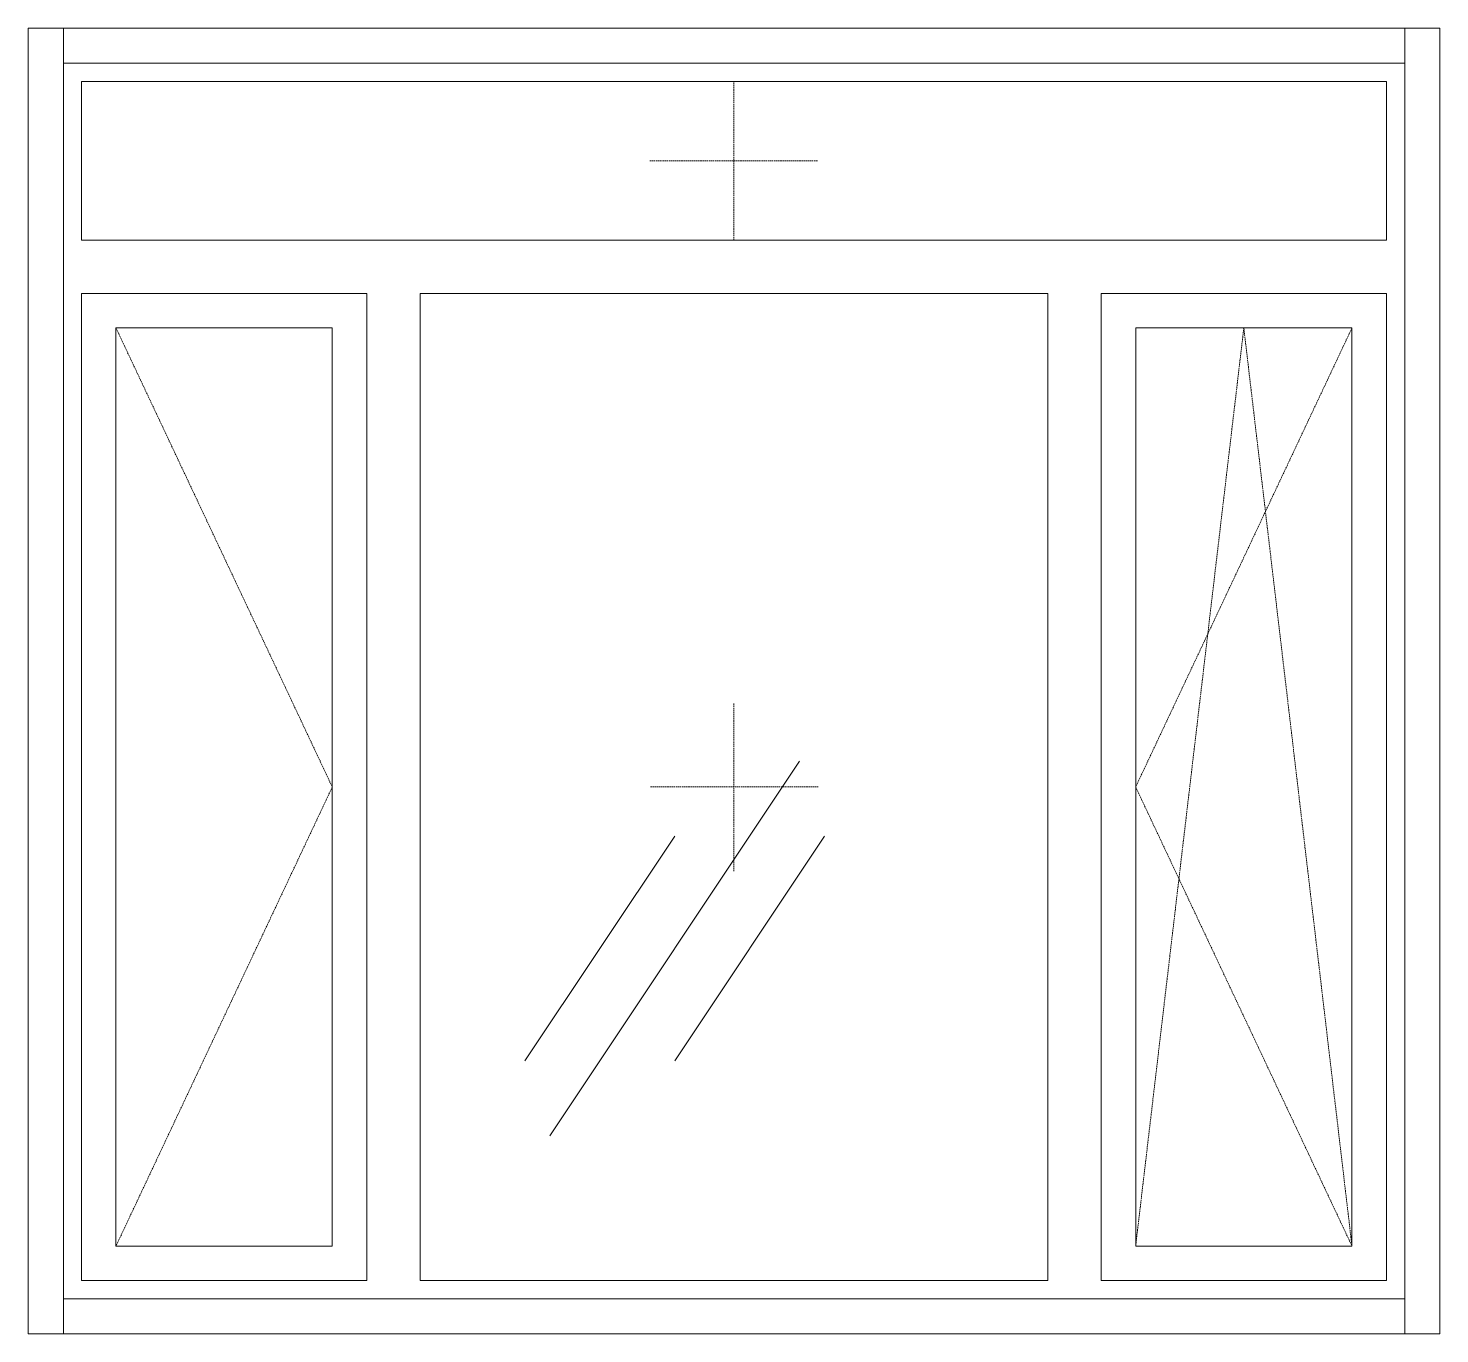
# Model space of a CAD drawing. Header units: millimetres. Extents: x -515342 to 330399, y -224905 to 507333.
# Drawn here: x 147544 to 149554, y 12878 to 14738 of the extents above; entities that cross this region are included whole.
import ezdxf

# ---------------------------------------------------------------- set-up
doc = ezdxf.new("R2010")
doc.units = ezdxf.units.MM
doc.linetypes.add('ASVP_Штриховая_ш2 п1', pattern=[3, 2, -1])
doc.layers.get('0').update_dxf_attribs({"lineweight": 0})
for name, color, linetype, lineweight in [('Витраж', 7, 'Continuous', 0), ('Окна', 7, 'Continuous', 0), ('Окна открывание', 7, 'Continuous', 0)]:
    doc.layers.add(name, color=color, linetype=linetype, lineweight=lineweight)
pattern_1 = [(236.31, (1066.07, 1244.6), (-1777.996, -3556.002), [641.07, -5769.6]), (236.31, (1101.63, 1137.9), (-1777.996, -3556.002), [384.64, -6026.03]), (236.31, (888.27, 1137.9), (-1777.996, -3556.002), [384.64, -6026.03])]

# ---------------------------------------------------------------- blocks, each defined once
blk = doc.blocks.new('Окно_ПВХ_3Створки_1Фрамуга-верх - АР_Окно_ОП_1820_h_х1970_3ст2фр-в-V72-О_АР_Эскиз_Фасад 12-1 копия 1')
at = {"layer": 'Окна'}
h = blk.add_hatch(dxfattribs=at)
h.set_pattern_fill('FP_1', color=256, style=0, pattern_type=2)
h.set_pattern_definition(pattern_1)
h.paths.add_polyline_path([(-34786.5, 10935), (-34786.5, 12243), (-35094.5, 12243), (-35094.5, 10935), (-34805.4, 10935)])
at = {"layer": 'Окна открывание'}
h = blk.add_hatch(dxfattribs=at)
h.set_pattern_fill('FP_1', color=256, style=0, pattern_type=2)
h.set_pattern_definition(pattern_1)
h.paths.add_polyline_path([(-33767.5, 10886), (-33767.5, 12292), (-34661.5, 12292), (-34661.5, 10886), (-33905.9, 10886)])
at = {"layer": 'Окна'}
for p, q in [((-33285.5, 12594), (-35143.5, 12594)), ((-35143.5, 12594), (-35143.5, 12368)), ((-33285.5, 12368), (-33285.5, 12594)), ((-33285.5, 12368), (-35143.5, 12368)), ((-34737.5, 12292), (-35143.5, 12292)), ((-35143.5, 12292), (-35143.5, 10886)), ((-34737.5, 10886), (-34737.5, 12292)), ((-33767.5, 12292), (-34661.5, 12292)), ((-34661.5, 10886), (-34661.5, 12292)), ((-33767.5, 10886), (-33767.5, 12292)), ((-33285.5, 12292), (-33691.5, 12292)), ((-33691.5, 10886), (-33691.5, 12292)), ((-33285.5, 10886), (-33285.5, 12292)), ((-35094.5, 12243), (-35094.5, 10935)), ((-34786.5, 12243), (-35094.5, 12243)), ((-34786.5, 12243), (-34786.5, 10935)), ((-33642.5, 12243), (-33642.5, 10935)), ((-33334.5, 12243), (-33642.5, 12243)), ((-33334.5, 12243), (-33334.5, 10935)), ((-35094.5, 10935), (-34786.5, 10935)), ((-33642.5, 10935), (-33334.5, 10935)), ((-35143.5, 10886), (-34737.5, 10886)), ((-34661.5, 10886), (-33767.5, 10886)), ((-33691.5, 10886), (-33285.5, 10886))]:
    blk.add_line(p, q, dxfattribs=at)
at = {"layer": 'Окна открывание', "linetype": 'ASVP_Штриховая_ш2 п1'}
for p, q in [((-34214.5, 12368), (-34214.5, 12594)), ((-34334.5, 12481), (-34094.5, 12481)), ((-35094.5, 12243), (-34786.5, 11589)), ((-33488.5, 12243), (-33642.5, 10935)), ((-33334.5, 12243), (-33642.5, 11589)), ((-33334.5, 10935), (-33488.5, 12243)), ((-34214.5, 11469), (-34214.5, 11709)), ((-34786.5, 11589), (-35094.5, 10935)), ((-34094.5, 11589), (-34334.5, 11589)), ((-33642.5, 11589), (-33334.5, 10935))]:
    blk.add_line(p, q, dxfattribs=at)
blk = doc.blocks.new('Прямоугольный импост - АР_Откос_Металлический_50х330 Белый Правый-9899493-О_АР_Эскиз_Фасад 12-1 копия 1')
at = {"layer": 'Витраж'}
for p, q in [((-9974.1, 2570), (-9974.1, 2620)), ((-9974.1, 2620), (-8064.1, 2620)), ((-8064.1, 2620), (-8064.1, 2570)), ((-9974.1, 2570), (-8064.1, 2570))]:
    blk.add_line(p, q, dxfattribs=at)
blk = doc.blocks.new('Прямоугольный импост - АР_Откос_Металлический_50х330 Белый Левый-9898761-О_АР_Эскиз_Фасад 12-1 копия 1')
at = {"layer": 'Витраж'}
for p, q in [((-9974.1, 760), (-9974.1, 810)), ((-8064.1, 810), (-9974.1, 810)), ((-8064.1, 810), (-8064.1, 760)), ((-8064.1, 760), (-9974.1, 760))]:
    blk.add_line(p, q, dxfattribs=at)
blk = doc.blocks.new('Прямоугольный импост - АР_Откос_Металлический_50х330 Белый Правый-9899492-О_АР_Эскиз_Фасад 12-1 копия 1')
at = {"layer": 'Витраж'}
for p, q in [((-8064.1, 2620), (-8014.1, 2620)), ((-8064.1, 2620), (-8064.1, 760)), ((-8014.1, 2620), (-8014.1, 760)), ((-8014.1, 760), (-8064.1, 760))]:
    blk.add_line(p, q, dxfattribs=at)
blk = doc.blocks.new('Прямоугольный импост - АР_Откос_Металлический_50х330 Белый Левый-V99-О_АР_Эскиз_Фасад 12-1 копия 1')
at = {"layer": 'Витраж'}
for p, q in [((-10024.1, 2620), (-9974.1, 2620)), ((-10024.1, 760), (-10024.1, 2620)), ((-9974.1, 760), (-9974.1, 2620)), ((-9974.1, 760), (-10024.1, 760))]:
    blk.add_line(p, q, dxfattribs=at)
blk = doc.blocks.new('СД_Люблино_Фасады_rvt-1-О_АР_Эскиз_Фасад 12-1 копия 1')
at = {"layer": 'Витраж', "lineweight": 9}
for name in ['Прямоугольный импост - АР_Откос_Металлический_50х330 Белый Левый-V99-О_АР_Эскиз_Фасад 12-1 копия 1', 'Прямоугольный импост - АР_Откос_Металлический_50х330 Белый Правый-9899493-О_АР_Эскиз_Фасад 12-1 копия 1', 'Прямоугольный импост - АР_Откос_Металлический_50х330 Белый Правый-9899492-О_АР_Эскиз_Фасад 12-1 копия 1', 'Прямоугольный импост - АР_Откос_Металлический_50х330 Белый Левый-9898761-О_АР_Эскиз_Фасад 12-1 копия 1']:
    blk.add_blockref(name, (-25195.3, 10050), dxfattribs=at)
at = {"layer": 'Окна', "lineweight": 9}
blk.add_blockref('Окно_ПВХ_3Створки_1Фрамуга-верх - АР_Окно_ОП_1820_h_х1970_3ст2фр-в-V72-О_АР_Эскиз_Фасад 12-1 копия 1', (0, 0), dxfattribs=at)

msp = doc.modelspace()

# ---------------------------------------------------------------- block references
msp.add_blockref('СД_Люблино_Фасады_rvt-1-О_АР_Эскиз_Фасад 12-1 копия 1', (182763.6864, 2067.7355))

doc.saveas('drawing.dxf')
